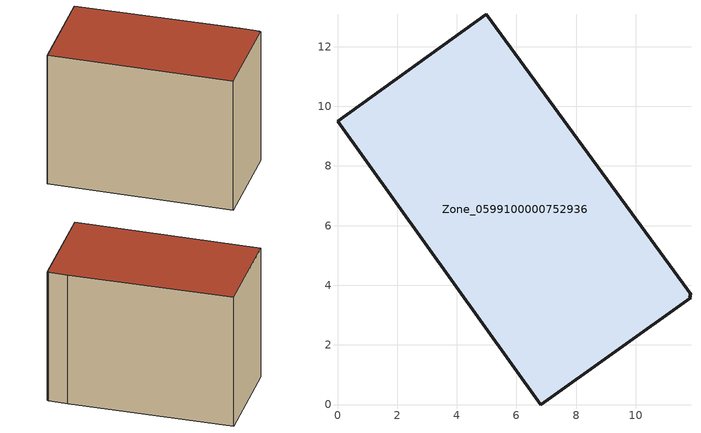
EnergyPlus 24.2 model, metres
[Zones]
Zone_0599100000752936
 floor ground (C_G): 0,9.51 4.98,13.08 11.14,4.68 11.85,3.68 11.8,3.65 11.84,3.58 6.81,0 z0
 wall outside (C_F): 4.98,13.08 0,9.51 6.81,0 11.84,3.58 11.8,3.65 11.85,3.68 11.14,4.68 4.98,13.08 z0:9.05
 roof outside (C_R): 11.84,3.58 11.8,3.65 11.85,3.68 11.14,4.68 4.98,13.08 0,9.51 6.81,0 z9.05
[BUILDING]
Pand.0599100000752936: North Axis=0; Terrain=City; Loads Convergence Tolerance Value=0.04; Temperature Convergence Tolerance Value=0.4; Solar Distribution=FullExterior; Maximum Number of Warmup Days=25; Minimum Number of Warmup Days=1
[Site:Location]
Rotterdam.The.Hague.AP_ZH_NLD Design_Conditions: Latitude=51.96; Longitude=4.45; Time Zone=1; Elevation=-4.5
[SITE:GROUNDTEMPERATURE:BUILDINGSURFACE]
18, 18, 18, 18, 18, 18, 18, 18, 18, 18, 18, 18
[MATERIAL] Thermal Absorptance=0.9; Solar Absorptance=0.7; Visible Absorptance=0.7
Name | Roughness | Thickness | Conductivity | Density | Specific Heat
G.TC.2006-2014 | MediumSmooth | 0.15 | 0.06 | 540 | 1210
F.TC.2006-2014 | Rough | 0.3 | 0.12 | 1920 | 840
R.TC.2006-2014 | MediumRough | 0.2 | 0.08 | 1500 | 1000
[CONSTRUCTION]
C_G: G.TC.2006-2014
C_F: F.TC.2006-2014
C_R: R.TC.2006-2014
[ZONE]
Zone_0599100000752936: Type=1; Multiplier=1; Ceiling Height=Autocalculate; Volume=Autocalculate; Floor Area=autocalculate; Part of Total Floor Area=Yes
[ZONEINFILTRATION:DESIGNFLOWRATE]
Infil_Zone_0599100000752936: Zone or ZoneList or Space or SpaceList=Zone_0599100000752936; Schedule=AlwaysOn; Design Flow Rate Calculation Method=Flow/Area; Flow Rate per Floor Area=0.0015; Constant Term Coefficient=1; Temperature Term Coefficient=0; Velocity Term Coefficient=0; Velocity Squared Term Coefficient=0
[HVACTEMPLATE:ZONE:IDEALLOADSAIRSYSTEM]
Zone_0599100000752936: Maximum Heating Supply Air Temperature=50; Minimum Cooling Supply Air Temperature=13; Maximum Heating Supply Air Humidity Ratio=0.0156; Minimum Cooling Supply Air Humidity Ratio=0.0077; Heating Limit=NoLimit; Cooling Limit=NoLimit; Dehumidification Control Type=ConstantSensibleHeatRatio; Cooling Sensible Heat Ratio=0.7; Dehumidification Setpoint=60; Humidification Control Type=None; Humidification Setpoint=30; Outdoor Air Method=None; Outdoor Air Flow Rate per Person=0.00944; Outdoor Air Flow Rate per Zone Floor Area=0; Outdoor Air Flow Rate per Zone=0; Demand Controlled Ventilation Type=None; Outdoor Air Economizer Type=NoEconomizer; Heat Recovery Type=None; Sensible Heat Recovery Effectiveness=0.7; Latent Heat Recovery Effectiveness=0.65
[ZONECONTROL:THERMOSTAT]
ThermostatControl_Zone_0599100000752936: Zone or ZoneList=Zone_0599100000752936; Control Type Schedule=DualSetpointControlType; Control 1=Thermostat_Zone_0599100000752936; Temperature Difference Between Cutout And Setpoint=0
[THERMOSTATSETPOINT:DUALSETPOINT]
Thermostat_Zone_0599100000752936: Heating Setpoint Temperature Schedule=HeatingSetpoint_Zone_0599100000752936; Cooling Setpoint Temperature Schedule=CoolingSetpoint_Zone_0599100000752936
[SCHEDULE:COMPACT]
HeatingSetpoint_Zone_0599100000752936: Through: 12/31, For: AllDays, Until: 24:00, 21
CoolingSetpoint_Zone_0599100000752936: Through: 12/31, For: AllDays, Until: 24:00, 24
DualSetpointControlType: Through: 12/31, For: AllDays, Until: 24:00, 4
AlwaysOn: Through: 12/31, For: AllDays, Until: 24:00, 1
